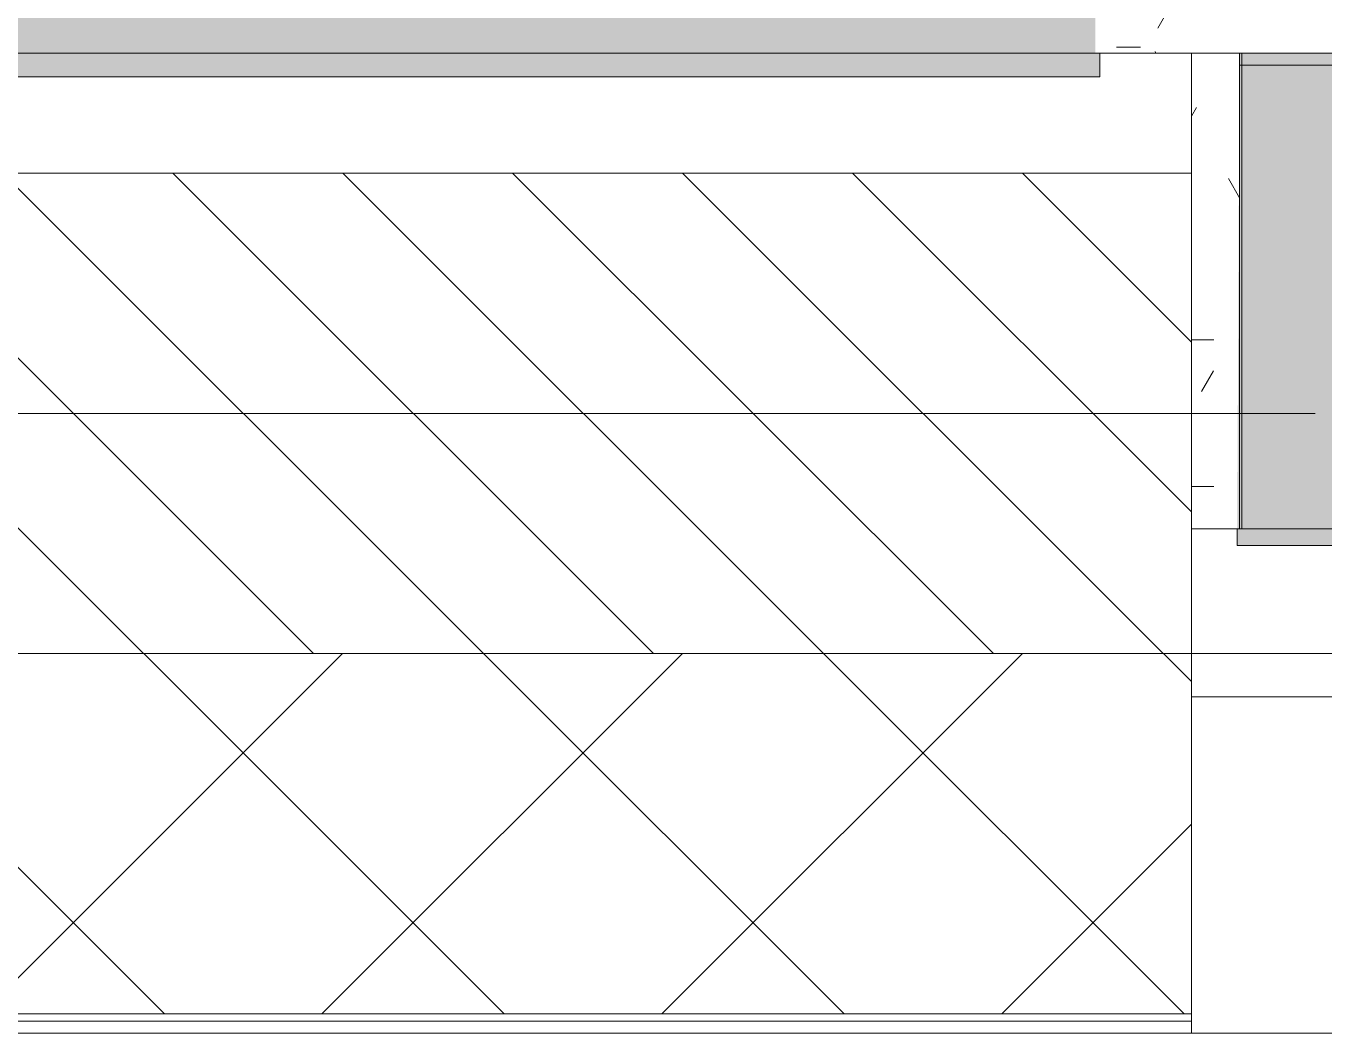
# Model space of a CAD drawing. Header units: millimetres. Extents: x 81633 to 280618, y -8553 to 29000.
# Drawn here: x 118845 to 119385, y -258 to 161 of the extents above; entities that cross this region are included whole.
import ezdxf

# ---------------------------------------------------------------- set-up
doc = ezdxf.new("R2010")
doc.units = ezdxf.units.MM
doc.linetypes.add('Осевая', pattern=[3175, 635, -476.25, 1587.5, -476.25])
for name, color, linetype, lineweight in [('A-GLAZ', 7, 'Continuous', 9), ('A-GLAZ-1', 7, 'Continuous', 13), ('A-WALL', 7, 'Continuous', 9), ('I-WALL', 7, 'Continuous', 9), ('Знаки', 7, 'Continuous', 9), ('Оси-2', 7, 'Осевая', 9)]:
    doc.layers.add(name, color=color, linetype=linetype, lineweight=lineweight)
for name, color, linetype, lineweight, true_color in [('A-WALL-1', 9, 'Continuous', 9, 0x808080), ('A-WALL-FNSH-1', 9, 'Continuous', 9, 0x808080), ('I-WALL-2', 9, 'Continuous', 9, 0x808080)]:
    doc.layers.add(name, color=color, linetype=linetype, lineweight=lineweight, true_color=true_color)
pattern_1 = [(0, (0, 0), (121.92, 30.48), [10.058, -81.382, 10.058, -81.382, -487.68]), (0, (0, 0), (121.92, 30.48), [-182.88, 10.058, -172.822, 10.058, -81.382, -213.36]), (0, (0, 0), (121.92, 30.48), [-457.2, 10.058, -50.902, 10.058, -142.342]), (120, (45.72, 15.24), (-87.356454, 90.345817), [10.058, -81.382, 10.058, -81.382, -487.68]), (120, (45.72, 15.24), (-87.356454, 90.345817), [-182.88, 10.058, -172.822, 10.058, -81.382, -213.36]), (120, (45.72, 15.24), (-87.356454, 90.345817), [-457.2, 10.058, -50.902, 10.058, -142.342]), (240, (60.96, 76.2), (-34.563546, -120.825817), [10.058, -81.382, 10.058, -81.382, -487.68]), (240, (60.96, 76.2), (-34.563546, -120.825817), [-182.88, 10.058, -172.822, 10.058, -81.382, -213.36]), (240, (60.96, 76.2), (-34.563546, -120.825817), [-457.2, 10.058, -50.902, 10.058, -142.342])]

# ---------------------------------------------------------------- blocks, each defined once
blk = doc.blocks.new('120_Окно_СКБ_1Ст - 120_Окно_СКБ_1Ст 900х2500_h_ с форточкой-V3-План устройства полов 2 этажa в осях 23-33')
at = {"layer": 'A-GLAZ'}
blk.add_line((450, -57), (-450, -57), dxfattribs=at)
at = {"layer": 'A-GLAZ-1'}
for p, q in [((380, -57), (450, -57)), ((450, -57), (450, -127)), ((450, -127), (380, -127))]:
    blk.add_line(p, q, dxfattribs=at)
blk = doc.blocks.new('Зашивка радиатора_ с перфорацией М1_1 - Зашивка радиатора_ с перфорацией М1_1-V38-План устройства полов 2 этажa в осях 23-33')
at = {"layer": 'Знаки'}
blk.add_hatch(color=256, dxfattribs=at).paths.add_polyline_path([(429, 380), (379, 380), (379, 363), (-381, 363), (-381, 380), (-430, 380), (-430, 180), (429, 180), (430, 380)])
h = blk.add_hatch(color=256, dxfattribs=at)
h.paths.add_polyline_path([(304.01, 180), (-430, 180), (-430, 175), (429, 175), (429, 180)])
h.paths.add_polyline_path([(404.12, 155), (-430, 155), (-430, -179.94), (430.24, -179.94), (430.24, 155), (419.07, 155)])
h.paths.add_polyline_path([(1, 90.35), (6, 89.02), (9.66, 85.35), (11, 80.35), (9.66, 75.35), (6, 71.69), (1, 70.35), (-4, 71.69), (-7.66, 75.35), (-9, 80.35), (-7.66, 85.35), (-4, 89.02), (-1.59, 90.01)])
h.paths.add_polyline_path([(-102.75, 90.35), (-97.75, 89.02), (-94.09, 85.35), (-92.75, 80.35), (-94.09, 75.35), (-97.75, 71.69), (-102.75, 70.35), (-107.75, 71.69), (-111.41, 75.35), (-112.75, 80.35), (-111.41, 85.35), (-107.75, 89.02), (-105.34, 90.01)])
h.paths.add_polyline_path([(-310.25, 90.35), (-305.25, 89.02), (-301.59, 85.35), (-300.25, 80.35), (-301.59, 75.35), (-305.25, 71.69), (-310.25, 70.35), (-315.25, 71.69), (-318.91, 75.35), (-320.25, 80.35), (-318.91, 85.35), (-315.25, 89.02), (-312.84, 90.01)])
h.paths.add_polyline_path([(312.25, 90.35), (317.25, 89.02), (320.91, 85.35), (322.25, 80.35), (320.91, 75.35), (317.25, 71.69), (312.25, 70.35), (307.25, 71.69), (303.59, 75.35), (302.25, 80.35), (304.01, 85.9), (307.25, 89.02), (309.66, 90.01)])
h.paths.add_polyline_path([(-206.5, 90.35), (-201.5, 89.02), (-197.84, 85.35), (-196.5, 80.35), (-197.84, 75.35), (-201.5, 71.69), (-206.5, 70.35), (-211.5, 71.69), (-215.16, 75.35), (-216.5, 80.35), (-215.16, 85.35), (-211.5, 89.02), (-209.09, 90.01)])
h.paths.add_polyline_path([(104.75, 90.35), (109.75, 89.02), (113.41, 85.35), (114.75, 80.35), (113.41, 75.35), (109.75, 71.69), (104.75, 70.35), (99.75, 71.69), (96.09, 75.35), (94.75, 80.35), (96.09, 85.35), (99.75, 89.02), (102.16, 90.01)])
h.paths.add_polyline_path([(208.5, 90.35), (213.5, 89.02), (217.16, 85.35), (218.5, 80.35), (217.16, 75.35), (213.5, 71.69), (208.5, 70.35), (203.5, 71.69), (199.84, 75.35), (198.5, 80.35), (199.84, 85.35), (203.5, 89.02), (205.91, 90.01)])
h.paths.add_polyline_path([(312.25, -59.65), (317.25, -60.98), (320.91, -64.65), (322.17, -70.27), (320.91, -74.65), (317.25, -78.31), (312.25, -79.65), (307.25, -78.31), (303.59, -74.65), (302.25, -69.65), (304.01, -64.1), (307.25, -60.98), (309.66, -59.99)])
h.paths.add_polyline_path([(-310.25, -59.65), (-305.25, -60.98), (-301.59, -64.65), (-300.33, -70.27), (-301.59, -74.65), (-305.25, -78.31), (-310.25, -79.65), (-315.25, -78.31), (-318.91, -74.65), (-320.25, -69.65), (-318.91, -64.65), (-315.25, -60.98), (-312.84, -59.99)])
h.paths.add_polyline_path([(-206.5, -59.65), (-201.5, -60.98), (-197.84, -64.65), (-196.58, -70.27), (-197.84, -74.65), (-201.5, -78.31), (-206.5, -79.65), (-211.5, -78.31), (-215.16, -74.65), (-216.5, -69.65), (-215.16, -64.65), (-211.5, -60.98), (-209.09, -59.99)])
h.paths.add_polyline_path([(208.5, -59.65), (213.5, -60.98), (217.16, -64.65), (218.42, -70.27), (217.16, -74.65), (213.5, -78.31), (208.5, -79.65), (203.5, -78.31), (199.84, -74.65), (198.5, -69.65), (199.84, -64.65), (203.5, -60.98), (205.91, -59.99)])
h.paths.add_polyline_path([(-102.75, -59.65), (-97.75, -60.98), (-94.09, -64.65), (-92.83, -70.27), (-94.09, -74.65), (-97.75, -78.31), (-102.75, -79.65), (-107.75, -78.31), (-111.41, -74.65), (-112.75, -69.65), (-111.41, -64.65), (-107.75, -60.98), (-105.34, -59.99)])
h.paths.add_polyline_path([(104.75, -59.65), (109.75, -60.98), (113.41, -64.65), (114.67, -70.27), (113.41, -74.65), (109.75, -78.31), (104.75, -79.65), (99.75, -78.31), (96.09, -74.65), (94.75, -69.65), (96.09, -64.65), (99.75, -60.98), (102.16, -59.99)])
h.paths.add_polyline_path([(1, -59.65), (6, -60.98), (9.66, -64.65), (10.92, -70.27), (9.66, -74.65), (6, -78.31), (1, -79.65), (-4, -78.31), (-7.66, -74.65), (-9, -69.65), (-7.66, -64.65), (-4, -60.98), (-1.59, -59.99)])
for p, q in [((430, 380), (379, 380)), ((430, 373), (430, 380)), ((-430, 180), (429, 180)), ((429, 180), (-430, 180))]:
    blk.add_line(p, q, dxfattribs=at)
blk = doc.blocks.new('Зашивка без перфорации М3_2_1 - М3_2_18-32617832-План устройства полов 2 этажa в осях 23-33')
at = {"layer": 'Знаки'}
h = blk.add_hatch(color=256, dxfattribs=at)
h.paths.add_polyline_path([(-428.19, 180), (-430, 180), (-430, 170.06), (31.81, 170.06), (31.81, 180), (-408.32, 180)])
h.paths.add_polyline_path([(-289.32, 150.06), (-428.19, 150.06), (-428.19, -179.94), (950.24, -179.94), (950.24, 150.06), (31.81, 150.06)])
for p, q in [((31.81, 180), (-430, 180)), ((-430, 180), (-430, 170.06))]:
    blk.add_line(p, q, dxfattribs=at)

msp = doc.modelspace()

# ---------------------------------------------------------------- hatches: boundary and pattern name
at = {"layer": 'A-WALL'}
h = msp.add_hatch(dxfattribs=at)
h.set_pattern_fill('FP_3', color=256, style=0, pattern_type=2)
h.set_pattern_definition([(135, (0, 0), (-35.35534, -35.35534), [])])
h.paths.add_polyline_path([(122030, -100), (122830, -100), (122830, 100), (122030, 100)])
h.paths.add_polyline_path([(119151.13, -100), (119330, -100), (119330, 100), (118830, 100), (118830, -100)])
h.paths.add_polyline_path([(113680, -100), (113680, 100), (113430, 100), (113430, -100), (113645.53, -100)])
h.paths.add_polyline_path([(114940.96, -100), (115630, -100), (115630, 100), (114580, 100), (114580, -100), (114617.11, -100)])
h.paths.add_polyline_path([(110083.08, -100), (110230, -100), (110230, 100), (108930, 100), (108930, -100), (109759.22, -100)])
h.paths.add_polyline_path([(104830, -100), (104830, 100), (103780, 100), (103780, -100), (104577.48, -100)])
h.paths.add_polyline_path([(102880, -100), (102880, 100), (102630, 100), (102630, -100), (102634.33, -100)])
h.paths.add_polyline_path([(101338.89, -100), (101730, -100), (101730, 100), (100830, 100), (100830, -100), (101015.03, -100)])
h.paths.add_polyline_path([(98100.3, -100), (99030, -100), (99030, 100), (95680, 100), (95680, -100), (97776.44, -100)])
h.paths.add_polyline_path([(94780, -100), (94780, 100), (94530, 100), (94530, -100), (94537.85, -100)])
h.paths.add_polyline_path([(92730, -100), (92730, 100), (91930, 100), (91930, -100), (92594.7, -100)])
h = msp.add_hatch(dxfattribs=at)
h.set_pattern_fill('FP_1', color=256, style=0, pattern_type=2)
h.set_pattern_definition([(45, (0, 0), (-70.71068, 70.71068), []), (135, (0, 0), (-70.71068, -70.71068), [])])
h.paths.add_polyline_path([(125080, -250), (125080, -100), (123730, -100), (123730, -250)])
h.paths.add_polyline_path([(122830, -250), (122830, -100), (122030, -100), (122030, -250)])
h.paths.add_polyline_path([(121130, -250), (121130, -100), (120230, -100), (120230, -250), (120770.43, -250)])
h.paths.add_polyline_path([(119330, -250), (119330, -100), (117930, -100), (117930, -250)])
h.paths.add_polyline_path([(114580, -250), (115630, -250), (115630, -100), (114580, -100), (114580, -126.43)])
h.paths.add_polyline_path([(113680, -250), (113680, -100), (112530, -100), (112530, -250)])
h.paths.add_polyline_path([(110230, -250), (110230, -100), (108930, -100), (108930, -250)])
h.paths.add_polyline_path([(108030, -250), (108030, -100), (107130, -100), (107130, -250)])
h.paths.add_polyline_path([(104830, -250), (104830, -100), (103780, -100), (103780, -250)])
h.paths.add_polyline_path([(102880, -250), (102880, -100), (100830, -100), (100830, -250)])
h.paths.add_polyline_path([(99930, -250), (99930, -100), (95680, -100), (95680, -250)])
h.paths.add_polyline_path([(94780, -250), (94780, -100), (93630, -100), (93630, -250)])
h.paths.add_polyline_path([(91930, -250), (92730, -250), (92730, -100), (91930, -100), (91930, -126.43)])
h.paths.add_polyline_path([(91030, -250), (91030, -100), (89210, -100), (89210, -250), (89679.97, -250)])
at = {"layer": 'I-WALL-2'}
h = msp.add_hatch(dxfattribs=at)
h.set_pattern_fill('FP_47', color=256, style=0, pattern_type=2)
h.set_pattern_definition(pattern_1)
h.paths.add_polyline_path([(115650, 150), (119290, 150), (119290, 170), (115650, 170)])
h = msp.add_hatch(dxfattribs=at)
h.set_pattern_fill('FP_47', color=256, style=0, pattern_type=2)
h.set_pattern_definition(pattern_1)
h.paths.add_polyline_path([(120284.64, 150), (120790, 150), (120790, 170), (119290, 170), (119290, 150), (120122.71, 150)])
h = msp.add_hatch(dxfattribs=at)
h.set_pattern_fill('FP_47', color=256, style=0, pattern_type=2)
h.set_pattern_definition(pattern_1)
h.paths.add_polyline_path([(119350, -48), (119350, 150), (119330, 150), (119330, -48)])

# ---------------------------------------------------------------- linework, layer by layer
at = {"layer": 'A-WALL'}
for p, q in [((117910, -100), (119330, -100)), ((118830, -100), (119330, -100)), ((117930, -250), (119330, -250)), ((117930, -253), (119330, -253)), ((120230, -258), (119330, -258))]:
    msp.add_line(p, q, dxfattribs=at)
at = {"layer": 'A-WALL-1'}
for p, q in [((115630, 150), (120865, 150)), ((119350, 150), (119330, 150)), ((119330, 150), (119330, -250)), ((119350, -48), (119350, 150)), ((119330, 100), (118830, 100)), ((119330, -48), (119350, -48))]:
    msp.add_line(p, q, dxfattribs=at)
at = {"layer": 'A-WALL-FNSH-1'}
for p, q in [((119351, 150), (119350, 150)), ((119351, -48), (119351, 150)), ((119350, -48), (119351, -48)), ((119330, -258), (119330, -250)), ((117930, -258), (119330, -258))]:
    msp.add_line(p, q, dxfattribs=at)
at = {"layer": 'I-WALL'}
msp.add_line((120230, -100), (119330, -100), dxfattribs=at)
at = {"layer": 'Оси-2'}
msp.add_line((84932.71, 0), (122760, 0), dxfattribs=at)

# ---------------------------------------------------------------- block references
at = {"layer": 'A-GLAZ', "rotation": 180}
msp.add_blockref('120_Окно_СКБ_1Ст - 120_Окно_СКБ_1Ст 900х2500_h_ с форточкой-V3-План устройства полов 2 этажa в осях 23-33', (119780, -175), dxfattribs=at)
at = {"layer": 'Знаки', "rotation": 180}
for name, p in [('Зашивка радиатора_ с перфорацией М1_1 - Зашивка радиатора_ с перфорацией М1_1-V38-План устройства полов 2 этажa в осях 23-33', (119779, 325)), ('Зашивка без перфорации М3_2_1 - М3_2_18-32617832-План устройства полов 2 этажa в осях 23-33', (118861.81, 320.06))]:
    msp.add_blockref(name, p, dxfattribs=at)

doc.saveas('drawing.dxf')
